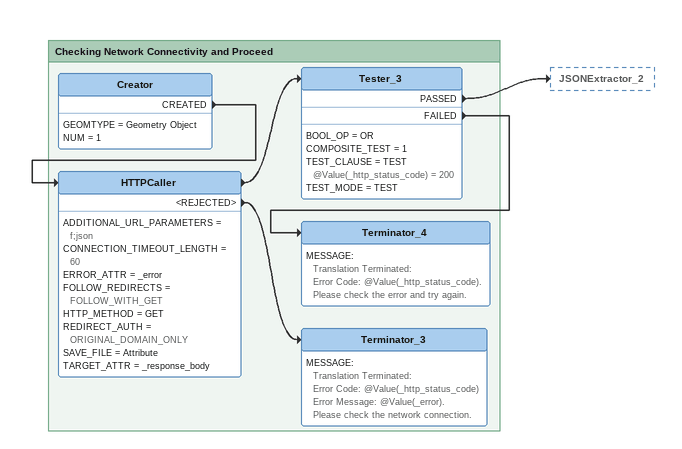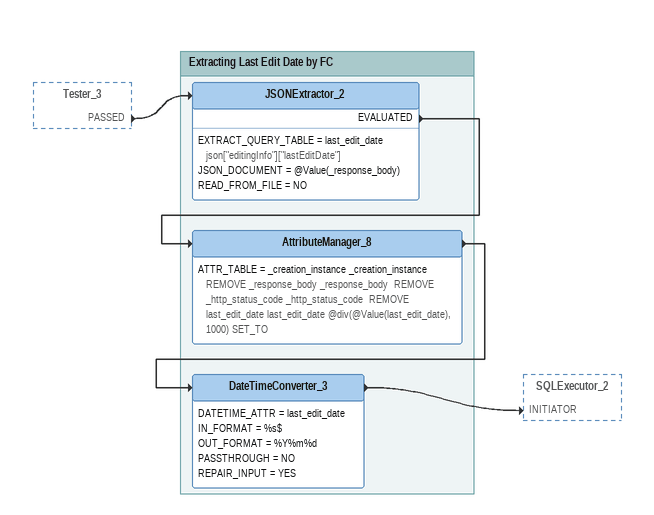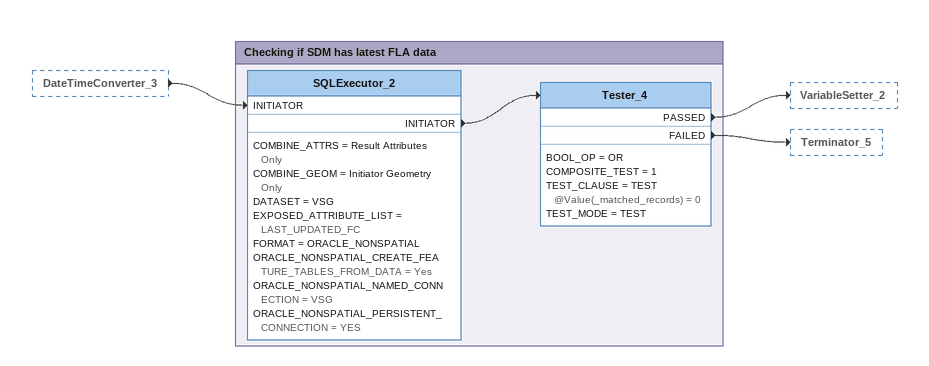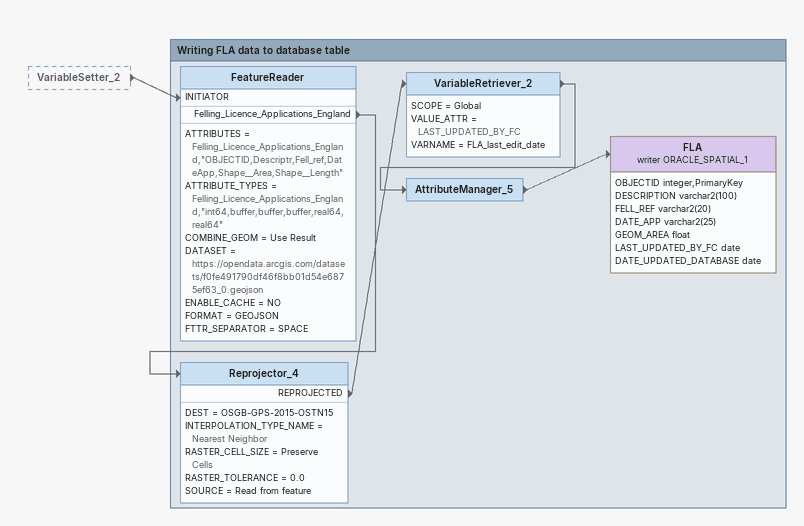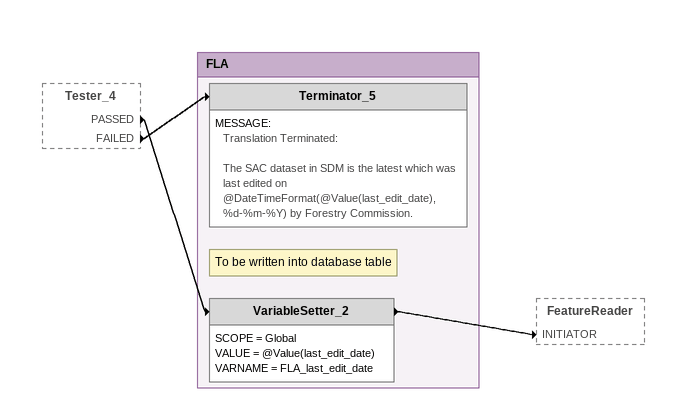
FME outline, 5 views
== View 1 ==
Bookmark: Checking Network Connectivity and Proceed
Creator
    GEOMTYPE = Geometry Object
    NUM = 1
    CREATED -> HTTPCaller
HTTPCaller
    ADDITIONAL_URL_PARAMETERS = f;json
    CONNECTION_TIMEOUT_LENGTH = 60
    ERROR_ATTR = _error
    FOLLOW_REDIRECTS = FOLLOW_WITH_GET
    HTTP_METHOD = GET
    REDIRECT_AUTH = ORIGINAL_DOMAIN_ONLY
    SAVE_FILE = Attribute
    TARGET_ATTR = _response_body
    -> Tester_3
    <REJECTED> -> Terminator_3
Tester_3
    BOOL_OP = OR
    COMPOSITE_TEST = 1
    TEST_CLAUSE = TEST @Value(_http_status_code) = 200
    TEST_MODE = TEST
    PASSED -> JSONExtractor_2
    FAILED -> Terminator_4
Terminator_4
    MESSAGE:
      Translation Terminated:
      Error Code: @Value(_http_status_code). Please check the error and try again.
Terminator_3
    MESSAGE:
      Translation Terminated:
      Error Code: @Value(_http_status_code)
      Error Message: @Value(_error).
      Please check the network connection.

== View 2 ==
Tester_3 [outside]
    PASSED -> JSONExtractor_2

Bookmark: Extracting Last Edit Date by FC
JSONExtractor_2
    EXTRACT_QUERY_TABLE = last_edit_date json["editingInfo"]["lastEditDate"]
    JSON_DOCUMENT = @Value(_response_body)
    READ_FROM_FILE = NO
    EVALUATED -> AttributeManager_8
AttributeManager_8
    ATTR_TABLE = _creation_instance _creation_instance  REMOVE _response_body _response_body  REMOVE _http_status_code _http_status_code  REMOVE last_edit_date last_edit_date @div(@Value(last_edit_date), 1000) SET_TO
    -> DateTimeConverter_3
DateTimeConverter_3
    DATETIME_ATTR = last_edit_date
    IN_FORMAT = %s$
    OUT_FORMAT = %Y%m%d
    PASSTHROUGH = NO
    REPAIR_INPUT = YES
    -> SQLExecutor_2 [INITIATOR]

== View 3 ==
DateTimeConverter_3 [outside]
    -> SQLExecutor_2 [INITIATOR]

Bookmark: Checking if SDM has latest FLA data
SQLExecutor_2
    COMBINE_ATTRS = Result Attributes Only
    COMBINE_GEOM = Initiator Geometry Only
    DATASET = VSG
    EXPOSED_ATTRIBUTE_LIST = LAST_UPDATED_FC
    FORMAT = ORACLE_NONSPATIAL
    ORACLE_NONSPATIAL_CREATE_FEATURE_TABLES_FROM_DATA = Yes
    ORACLE_NONSPATIAL_NAMED_CONNECTION = VSG
    ORACLE_NONSPATIAL_PERSISTENT_CONNECTION = YES
    INITIATOR -> Tester_4
Tester_4
    BOOL_OP = OR
    COMPOSITE_TEST = 1
    TEST_CLAUSE = TEST @Value(_matched_records) = 0
    TEST_MODE = TEST
    PASSED -> VariableSetter_2
    FAILED -> Terminator_5

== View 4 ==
VariableSetter_2 [outside]
    -> FeatureReader [INITIATOR]

Bookmark: Writing FLA data to database table
FeatureReader
    ATTRIBUTES = Felling_Licence_Applications_England,"OBJECTID,Descriptr,Fell_ref,DateApp,Shape__Area,Shape__Length"
    ATTRIBUTE_TYPES = Felling_Licence_Applications_England,"int64,buffer,buffer,buffer,real64,real64"
    COMBINE_GEOM = Use Result
    DATASET = https://opendata.arcgis.com/datasets/f0fe491790df46f8bb01d54e6875ef63_0.geojson
    ENABLE_CACHE = NO
    FORMAT = GEOJSON
    FTTR_SEPARATOR = SPACE
    Felling_Licence_Applications_England -> Reprojector_4
Reprojector_4
    DEST = OSGB-GPS-2015-OSTN15
    INTERPOLATION_TYPE_NAME = Nearest Neighbor
    RASTER_CELL_SIZE = Preserve Cells
    RASTER_TOLERANCE = 0.0
    SOURCE = Read from feature
    REPROJECTED -> VariableRetriever_2
VariableRetriever_2
    SCOPE = Global
    VALUE_ATTR = LAST_UPDATED_BY_FC
    VARNAME = FLA_last_edit_date
    -> AttributeManager_5
AttributeManager_5
    -> FLA (writer ORACLE_SPATIAL_1)
FLA (writer ORACLE_SPATIAL_1)
    attributes: OBJECTID integer,PrimaryKey, DESCRIPTION varchar2(100), FELL_REF varchar2(20), DATE_APP varchar2(25), GEOM_AREA float, LAST_UPDATED_BY_FC date, DATE_UPDATED_DATABASE date

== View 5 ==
Tester_4 [outside]
    PASSED -> VariableSetter_2
    FAILED -> Terminator_5

Bookmark: FLA
Terminator_5
    MESSAGE:
      Translation Terminated:

      The SAC dataset in SDM is the latest which was last edited on @DateTimeFormat(@Value(last_edit_date), %d-%m-%Y) by Forestry Commission.
Note: To be written into database table
VariableSetter_2
    SCOPE = Global
    VALUE = @Value(last_edit_date)
    VARNAME = FLA_last_edit_date
    -> FeatureReader [INITIATOR]
